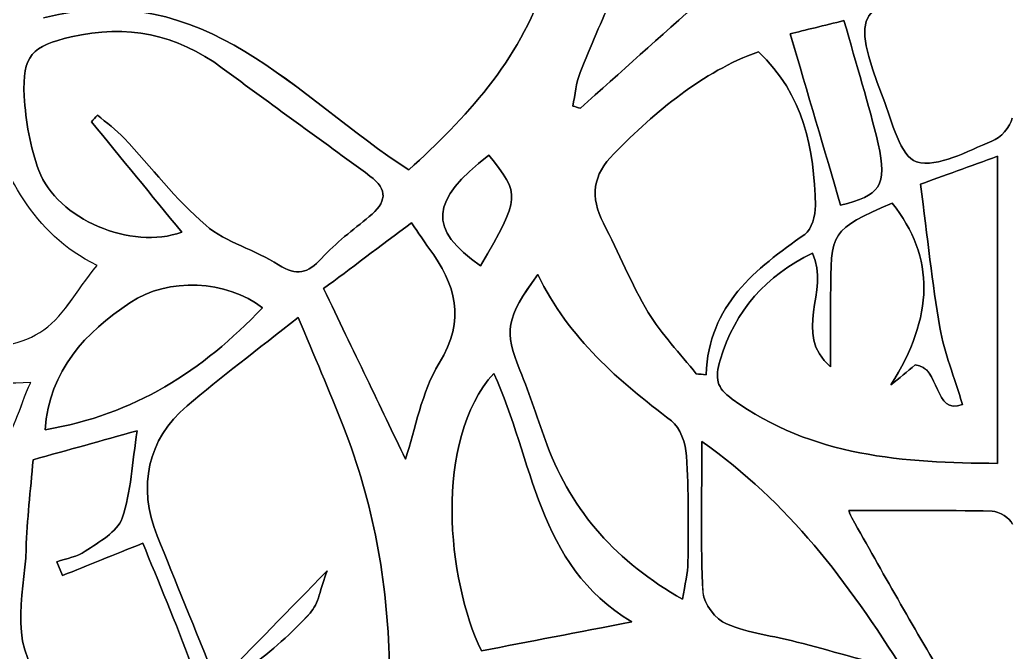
# Model space of a CAD drawing. Extents: x 105 to 524, y 66 to 486.
# Drawn here: x 181 to 239, y 298.9 to 336 of the extents above; entities that cross this region are included whole.
import ezdxf

# ---------------------------------------------------------------- set-up
doc = ezdxf.new("R2010")
doc.units = 0
doc.layers.add('tree', color=7, linetype='CONTINUOUS')

msp = doc.modelspace()

# ---------------------------------------------------------------- linework, layer by layer
at = {"layer": 'tree', "color": 7}
for p, q in [((226.297702, 335.210355), (226.297702, 335.210355)), ((226.297836, 335.210408), (226.297836, 335.210408)), ((224.427267, 334.154607), (224.427267, 334.154607)), ((224.427267, 334.154498), (224.427267, 334.154498)), ((213.52456, 330.960635), (213.52456, 330.960635)), ((213.52456, 330.960607), (213.52456, 330.960607)), ((185.24546, 330.027777), (185.24546, 330.027777)), ((185.245537, 330.027883), (185.245537, 330.027883)), ((208.585643, 328.078363), (208.585643, 328.078363)), ((208.585777, 328.078282), (208.585777, 328.078282)), ((238.479845, 328.008361), (238.479845, 309.963125)), ((238.479845, 328.008361), (238.479845, 309.963125)), ((238.479898, 309.963097), (238.479898, 328.008333)), ((238.479898, 309.963097), (238.479898, 328.008333)), ((211.468645, 321.057834), (211.468645, 321.057834)), ((211.46867, 321.057753), (211.46867, 321.057753)), ((195.288182, 319.10631), (195.288182, 319.10631)), ((195.288316, 319.106391), (195.288316, 319.106391)), ((228.672242, 315.636201), (228.672242, 315.636201)), ((228.672298, 315.636173), (228.672298, 315.636173)), ((208.879514, 315.253056), (208.879514, 315.253056)), ((208.879542, 315.253056), (208.879542, 315.253056)), ((221.106707, 311.246474), (221.106707, 311.246474)), ((221.106841, 311.24634), (221.106841, 311.24634)), ((181.808339, 310.175402), (181.808339, 310.175402)), ((181.808473, 310.175349), (181.808473, 310.175349)), ((203.688386, 310.211925), (203.688386, 310.211925)), ((203.688386, 310.211925), (203.688386, 310.211925)), ((229.739575, 307.189449), (229.739575, 307.189434)), ((229.739627, 307.18942), (229.739627, 307.189434)), ((183.540717, 303.369472), (183.215471, 304.186167)), ((183.540717, 303.369472), (183.215471, 304.186167)), ((183.215605, 304.18622), (183.540583, 303.369525)), ((183.215605, 304.18622), (183.540583, 303.369525))]:
    msp.add_line(p, q, dxfattribs=at)
for points in [[(104.943981, 275.896663), (104.943988, 391.738389), (198.852265, 485.646659), (314.693991, 485.646659)], [(182.41971, 336.146175), (191.997397, 338.573032), (197.248074, 331.424887), (203.889462, 327.220206)], [(182.41971, 336.146175), (191.997397, 338.573032), (197.248074, 331.424887), (203.889462, 327.220206)], [(203.889515, 327.220322), (197.247863, 331.425003), (191.997185, 338.573149), (182.419766, 336.146027)], [(203.889515, 327.220322), (197.247863, 331.425003), (191.997185, 338.573149), (182.419766, 336.146027)], [(203.889462, 327.220206), (207.220704, 330.229348), (210.328171, 333.546316), (211.925563, 338.242511)], [(203.889462, 327.220206), (207.220704, 330.229348), (210.328171, 333.546316), (211.925563, 338.242511)], [(211.92562, 338.24236), (210.328224, 333.546432), (207.220756, 330.229464), (203.889515, 327.220322)], [(211.92562, 338.24236), (210.328224, 333.546432), (207.220756, 330.229464), (203.889515, 327.220322)], [(215.899555, 337.453316), (215.219957, 335.964096), (214.554241, 334.466332), (213.95582, 332.943207)], [(215.899555, 337.453316), (215.219957, 335.964096), (214.554241, 334.466332), (213.95582, 332.943207)], [(213.955821, 332.943235), (214.554241, 334.466092), (215.219957, 335.964121), (215.899556, 337.45334)], [(213.955821, 332.943235), (214.554241, 334.466092), (215.219957, 335.964121), (215.899556, 337.45334)], [(221.131539, 337.253104), (218.635848, 335.016874), (216.300375, 332.924277), (213.964897, 330.831684)], [(221.131539, 337.253104), (218.635848, 335.016874), (216.300375, 332.924277), (213.964897, 330.831684)], [(213.964897, 330.831656), (216.300375, 332.924252), (218.635848, 335.016845), (221.131539, 337.253079)], [(213.964897, 330.831656), (216.300375, 332.924252), (218.635848, 335.016845), (221.131539, 337.253079)], [(231.754451, 331.423966), (229.790953, 336.575097), (230.182956, 337.173665), (235.581839, 337.425161)], [(231.754451, 331.423966), (229.790953, 336.575097), (230.182956, 337.173665), (235.581839, 337.425161)], [(235.581786, 337.425023), (230.182903, 337.173792), (229.791168, 336.574955), (231.754398, 331.424093)], [(235.581786, 337.425009), (230.182903, 337.173778), (229.791168, 336.574941), (231.754398, 331.424079)], [(226.297702, 335.210355), (227.128176, 335.412994), (228.329561, 335.70587), (229.455906, 335.980595)], [(226.297702, 335.210355), (227.128176, 335.412994), (228.329561, 335.70587), (229.455906, 335.980595)], [(229.45604, 335.980648), (228.329695, 335.705926), (227.128042, 335.413047), (226.297836, 335.210408)], [(229.45604, 335.980648), (228.329695, 335.705926), (227.128042, 335.413047), (226.297836, 335.210408)], [(229.455906, 335.980595), (230.19185, 333.359375), (230.921652, 331.076423), (231.46186, 328.74942)], [(229.455906, 335.980595), (230.19185, 333.359375), (230.921652, 331.076423), (231.46186, 328.74942)], [(231.461726, 328.749205), (230.921786, 331.076476), (230.191984, 333.359428), (229.45604, 335.980648)], [(231.461726, 328.749205), (230.921786, 331.076476), (230.191984, 333.359428), (229.45604, 335.980648)], [(184.056172, 335.024963), (187.313447, 335.778916), (190.245739, 335.186754), (192.929425, 333.195877)], [(184.056172, 335.024963), (187.313447, 335.778916), (190.245739, 335.186754), (192.929425, 333.195877)], [(192.929344, 333.196039), (190.245658, 335.186648), (187.313365, 335.779078), (184.056359, 335.025125)], [(192.929344, 333.196039), (190.245658, 335.186648), (187.313365, 335.779078), (184.056359, 335.025125)], [(184.056359, 335.025125), (181.753729, 334.491961), (181.155576, 333.936643), (181.294433, 331.54583)], [(184.056359, 335.025125), (181.753729, 334.491961), (181.155576, 333.936643), (181.294433, 331.54583)], [(181.294511, 331.545935), (181.155654, 333.936749), (181.75381, 334.492071), (184.056172, 335.024963)], [(181.294511, 331.545935), (181.155654, 333.936749), (181.75381, 334.492071), (184.056172, 335.024963)], [(229.260171, 325.132361), (228.296181, 328.41142), (227.338333, 331.670455), (226.297702, 335.210355)], [(229.260171, 325.132361), (228.296181, 328.41142), (227.338333, 331.670455), (226.297702, 335.210355)], [(226.297836, 335.210408), (227.338199, 331.670508), (228.296315, 328.411473), (229.260037, 325.132414)], [(226.297836, 335.210408), (227.338199, 331.670508), (228.296315, 328.411473), (229.260037, 325.132414)], [(215.926793, 328.160352), (218.433435, 330.672377), (221.093623, 332.947317), (224.427267, 334.154607)], [(215.926793, 328.160352), (218.433435, 330.672377), (221.093623, 332.947317), (224.427267, 334.154607)], [(224.427267, 334.154498), (221.093623, 332.947211), (218.433435, 330.672267), (215.926793, 328.160246)], [(224.427267, 334.154498), (221.093623, 332.947211), (218.433435, 330.672267), (215.926793, 328.160246)], [(224.427267, 334.154607), (227.109616, 331.628969), (227.696021, 328.444151), (227.775333, 325.10796)], [(224.427267, 334.154607), (227.109616, 331.628969), (227.696021, 328.444151), (227.775333, 325.10796)], [(227.775333, 325.107854), (227.696021, 328.444045), (227.109616, 331.628859), (224.427267, 334.154498)], [(227.775333, 325.107854), (227.696021, 328.444045), (227.109616, 331.628859), (224.427267, 334.154498)], [(201.605526, 326.850438), (198.717292, 328.970799), (195.806896, 331.061258), (192.929344, 333.196039)], [(201.605526, 326.850438), (198.717292, 328.970799), (195.806896, 331.061258), (192.929344, 333.196039)], [(192.929425, 333.195877), (195.806977, 331.061099), (198.717105, 328.97064), (201.605607, 326.850276)], [(192.929425, 333.195877), (195.806977, 331.061099), (198.717105, 328.97064), (201.605607, 326.850276)], [(213.52456, 330.960635), (213.662616, 331.623815), (213.711751, 332.321701), (213.955821, 332.943235)], [(213.52456, 330.960635), (213.662616, 331.623815), (213.711751, 332.321701), (213.955821, 332.943235)], [(213.95582, 332.943207), (213.711751, 332.321676), (213.662616, 331.623786), (213.52456, 330.960607)], [(213.95582, 332.943207), (213.711751, 332.321676), (213.662616, 331.623786), (213.52456, 330.960607)], [(181.294433, 331.54583), (181.379883, 330.072898), (181.634634, 328.549236), (182.148939, 327.173752)], [(181.294433, 331.54583), (181.379883, 330.072898), (181.634634, 328.549236), (182.148939, 327.173752)], [(182.148752, 327.173858), (181.634712, 328.549342), (181.379964, 330.072735), (181.294511, 331.545935)], [(182.148752, 327.173858), (181.634712, 328.549342), (181.379964, 330.072735), (181.294511, 331.545935)], [(231.754398, 331.424093), (232.272441, 330.065161), (232.774197, 327.964288), (233.72003, 327.685827)], [(231.754398, 331.424079), (232.272441, 330.065147), (232.774197, 327.964274), (233.72003, 327.685813)], [(233.719814, 327.685968), (232.77425, 327.964161), (232.272226, 330.065302), (231.754451, 331.423966)], [(233.719814, 327.685968), (232.77425, 327.964161), (232.272226, 330.065302), (231.754451, 331.423966)], [(213.964897, 330.831684), (213.818297, 330.874666), (213.671429, 330.917649), (213.52456, 330.960635)], [(213.964897, 330.831684), (213.818297, 330.874666), (213.671429, 330.917649), (213.52456, 330.960635)], [(213.52456, 330.960607), (213.671429, 330.917624), (213.818297, 330.874638), (213.964897, 330.831656)], [(213.52456, 330.960607), (213.671429, 330.917624), (213.818297, 330.874638), (213.964897, 330.831656)], [(185.56694, 321.598283), (181.686144, 323.488241), (180.247101, 327.018528), (178.73409, 330.511973)], [(185.566943, 321.597845), (181.686147, 323.487803), (180.247103, 327.018089), (178.734092, 330.511535)], [(185.566967, 321.596788), (181.68617, 323.486746), (180.247127, 327.017033), (178.734116, 330.510478)], [(185.24546, 330.027777), (185.359213, 330.162069), (185.472705, 330.296358), (185.586194, 330.43065)], [(185.24546, 330.027777), (185.359213, 330.162069), (185.472705, 330.296358), (185.586194, 330.43065)], [(185.586275, 330.430755), (185.472783, 330.296467), (185.359026, 330.162175), (185.245537, 330.027883)], [(185.586275, 330.430755), (185.472783, 330.296467), (185.359026, 330.162175), (185.245537, 330.027883)], [(185.586194, 330.43065), (186.115452, 329.981588), (186.69278, 329.577379), (187.164895, 329.074653)], [(185.586194, 330.43065), (186.115452, 329.981588), (186.69278, 329.577379), (187.164895, 329.074653)], [(187.164973, 329.074494), (186.692861, 329.577485), (186.115533, 329.981429), (185.586275, 330.430755)], [(187.164973, 329.074494), (186.692861, 329.577485), (186.115533, 329.981429), (185.586275, 330.430755)], [(238.146907, 328.896317), (238.657208, 329.098691), (239.233467, 329.729567), (239.33948, 330.253915)], [(238.146908, 328.896303), (238.657208, 329.098677), (239.233467, 329.729553), (239.33948, 330.253901)], [(239.339533, 330.253788), (239.233519, 329.729705), (238.657264, 329.098564), (238.14696, 328.896458)], [(239.339533, 330.253788), (239.233519, 329.729705), (238.657264, 329.098564), (238.14696, 328.896458)], [(190.543935, 323.555893), (188.754544, 325.741933), (187.000134, 327.884988), (185.24546, 330.027777)], [(190.543935, 323.555893), (188.754544, 325.741933), (187.000134, 327.884988), (185.24546, 330.027777)], [(185.245537, 330.027883), (186.999947, 327.884829), (188.754625, 325.741774), (190.544016, 323.556002)], [(185.245537, 330.027883), (186.999947, 327.884829), (188.754625, 325.741774), (190.544016, 323.556002)], [(187.164895, 329.074653), (188.764958, 327.369713), (190.190917, 325.470679), (191.952002, 323.958768)], [(187.164895, 329.074653), (188.764958, 327.369713), (190.190917, 325.470679), (191.952002, 323.958768)], [(191.952083, 323.958606), (190.190998, 325.470788), (188.765039, 327.369823), (187.164973, 329.074494)], [(191.952083, 323.958606), (190.190998, 325.470788), (188.765039, 327.369823), (187.164973, 329.074494)], [(229.260037, 325.132414), (231.551184, 325.691472), (232.035047, 326.278833), (231.461726, 328.749205)], [(229.260037, 325.132414), (231.551184, 325.691472), (232.035047, 326.278833), (231.461726, 328.749205)], [(231.46186, 328.74942), (232.035181, 326.278776), (231.551318, 325.691419), (229.260171, 325.132361)], [(231.46186, 328.74942), (232.035181, 326.278776), (231.551318, 325.691419), (229.260171, 325.132361)], [(238.14696, 328.896458), (236.692698, 328.320047), (234.977541, 327.315664), (233.719814, 327.685968)], [(238.14696, 328.896458), (236.692698, 328.320047), (234.977541, 327.315664), (233.719814, 327.685968)], [(233.72003, 327.685827), (234.977488, 327.315791), (236.692913, 328.319906), (238.146907, 328.896317)], [(233.72003, 327.685813), (234.977488, 327.315777), (236.692913, 328.319892), (238.146908, 328.896303)], [(208.585777, 328.078282), (205.123157, 325.38845), (205.001922, 323.740911), (208.106186, 321.564483)], [(208.585777, 328.078282), (205.123157, 325.38845), (205.001922, 323.740911), (208.106186, 321.564483)], [(208.10632, 321.564296), (205.002056, 323.740992), (205.123292, 325.388531), (208.585643, 328.078363)], [(208.10632, 321.564296), (205.002056, 323.740992), (205.123292, 325.388531), (208.585643, 328.078363)], [(208.106186, 321.564483), (210.451005, 325.625531), (210.460086, 325.747274), (208.585777, 328.078282)], [(208.106186, 321.564483), (210.451005, 325.625531), (210.460086, 325.747274), (208.585777, 328.078282)], [(208.585643, 328.078363), (210.459951, 325.747087), (210.451139, 325.625344), (208.10632, 321.564296)], [(208.585643, 328.078363), (210.459951, 325.747087), (210.451139, 325.625344), (208.10632, 321.564296)], [(215.323032, 324.075813), (214.525401, 325.609349), (214.696305, 326.927168), (215.926793, 328.160352)], [(215.323032, 324.075813), (214.525401, 325.609349), (214.696305, 326.927168), (215.926793, 328.160352)], [(215.926793, 328.160246), (214.696305, 326.927326), (214.525401, 325.609243), (215.323032, 324.075704)], [(215.926793, 328.160246), (214.696305, 326.927326), (214.525401, 325.609243), (215.323032, 324.075704)], [(233.950958, 326.369366), (235.190263, 326.817891), (236.937726, 327.450369), (238.479845, 328.008361)], [(233.950958, 326.369366), (235.190263, 326.817891), (236.937726, 327.450369), (238.479845, 328.008361)], [(238.479898, 328.008333), (236.937783, 327.450344), (235.190316, 326.817867), (233.951011, 326.369338)], [(238.479898, 328.008333), (236.937783, 327.450344), (235.190316, 326.817867), (233.951011, 326.369338)], [(190.544016, 323.556002), (187.592762, 322.458976), (183.214483, 324.323569), (182.148752, 327.173858)], [(190.544016, 323.556002), (187.592762, 322.458976), (183.214483, 324.323569), (182.148752, 327.173858)], [(182.148939, 327.173752), (183.214402, 324.323463), (187.592681, 322.45887), (190.543935, 323.555893)], [(182.148939, 327.173752), (183.214402, 324.323463), (187.592681, 322.45887), (190.543935, 323.555893)], [(201.565203, 324.46443), (202.569516, 325.271779), (202.695023, 326.050564), (201.605526, 326.850438)], [(201.565203, 324.46443), (202.569516, 325.271779), (202.695023, 326.050564), (201.605526, 326.850438)], [(201.605607, 326.850276), (202.695101, 326.05067), (202.569597, 325.27162), (201.565284, 324.464535)], [(201.605607, 326.850276), (202.695101, 326.05067), (202.569597, 325.27162), (201.565284, 324.464535)], [(235.094664, 317.938111), (234.634299, 320.551852), (234.368601, 323.199767), (233.950958, 326.369366)], [(235.094664, 317.938111), (234.634299, 320.551852), (234.368601, 323.199767), (233.950958, 326.369366)], [(233.951011, 326.369338), (234.368654, 323.200007), (234.634352, 320.551824), (235.094716, 317.938083)], [(233.951011, 326.369338), (234.368654, 323.200007), (234.634352, 320.551824), (235.094716, 317.938083)], [(227.775333, 325.10796), (227.78895, 324.538224), (227.558766, 323.715387), (227.147004, 323.422511)], [(227.775333, 325.10796), (227.78895, 324.538224), (227.558766, 323.715387), (227.147004, 323.422511)], [(227.147004, 323.422402), (227.558766, 323.715549), (227.78895, 324.538118), (227.775333, 325.107854)], [(227.147004, 323.422402), (227.558766, 323.715549), (227.78895, 324.538118), (227.775333, 325.107854)], [(228.67251, 319.714065), (228.677061, 323.659242), (228.677308, 323.659242), (232.283335, 325.258991)], [(228.67251, 319.714065), (228.677061, 323.659242), (228.677308, 323.659242), (232.283335, 325.258991)], [(232.283388, 325.258966), (228.677371, 323.659214), (228.677103, 323.659214), (228.672563, 319.714305)], [(232.283388, 325.258966), (228.677371, 323.659214), (228.677103, 323.659214), (228.672563, 319.714305)], [(232.283335, 325.258991), (234.830299, 322.057624), (234.735236, 318.574857), (232.214441, 314.570681)], [(232.283335, 325.258991), (234.830299, 322.057624), (234.735236, 318.574857), (232.214441, 314.570681)], [(232.214494, 314.570653), (234.735024, 318.574833), (234.830352, 322.057596), (232.283388, 325.258966)], [(232.214494, 314.570653), (234.735024, 318.574833), (234.830352, 322.057596), (232.283388, 325.258966)], [(198.762687, 322.012476), (199.602242, 322.918342), (200.597474, 323.686713), (201.565203, 324.46443)], [(198.762687, 322.012476), (199.602242, 322.918342), (200.597474, 323.686713), (201.565203, 324.46443)], [(201.565284, 324.464535), (200.597555, 323.686555), (199.602055, 322.918183), (198.762768, 322.012585)], [(201.565284, 324.464535), (200.597555, 323.686555), (199.602055, 322.918183), (198.762768, 322.012585)], [(191.952002, 323.958768), (193.155789, 322.925017), (194.874416, 322.516003), (196.237087, 321.633631)], [(191.952002, 323.958768), (193.155789, 322.925017), (194.874416, 322.516003), (196.237087, 321.633631)], [(196.237165, 321.633737), (194.874229, 322.515844), (193.15587, 322.925126), (191.952083, 323.958606)], [(196.237165, 321.633737), (194.874229, 322.515844), (193.15587, 322.925126), (191.952083, 323.958606)], [(198.884187, 320.234119), (200.424172, 321.388278), (202.199141, 322.718374), (204.051553, 324.106674)], [(198.884187, 320.234119), (200.424172, 321.388278), (202.199141, 322.718374), (204.051553, 324.106674)], [(204.051553, 324.106674), (202.199141, 322.718374), (200.424172, 321.388278), (198.884187, 320.234119)], [(204.051553, 324.106674), (202.199141, 322.718374), (200.424172, 321.388278), (198.884187, 320.234119)], [(204.051553, 324.106674), (204.48815, 323.459782), (204.760258, 323.020863), (205.067348, 322.607845)], [(204.051553, 324.106674), (204.48815, 323.459782), (204.760258, 323.020863), (205.067348, 322.607845)], [(205.067348, 322.607845), (204.760258, 323.020863), (204.48815, 323.459782), (204.051553, 324.106674)], [(205.067348, 322.607845), (204.760258, 323.020863), (204.48815, 323.459782), (204.051553, 324.106674)], [(217.95945, 318.830173), (216.955137, 320.503342), (216.226136, 322.339102), (215.323032, 324.075813)], [(217.95945, 318.830173), (216.955137, 320.503342), (216.226136, 322.339102), (215.323032, 324.075813)], [(215.323032, 324.075704), (216.226136, 322.338996), (216.955137, 320.503236), (217.95945, 318.830067)], [(215.323032, 324.075704), (216.226136, 322.338996), (216.955137, 320.503236), (217.95945, 318.830067)], [(227.147004, 323.422511), (224.273456, 321.376103), (221.497645, 319.302462), (221.357984, 315.169599)], [(227.147004, 323.422511), (224.273456, 321.376103), (221.497645, 319.302462), (221.357984, 315.169599)], [(221.357984, 315.16949), (221.497645, 319.30262), (224.273456, 321.375994), (227.147004, 323.422402)], [(221.357984, 315.16949), (221.497645, 319.30262), (224.273456, 321.375994), (227.147004, 323.422402)], [(205.067348, 322.607845), (206.650054, 320.479473), (207.24634, 318.425057), (205.672178, 315.851896)], [(205.067348, 322.607845), (206.650054, 320.479473), (207.24634, 318.425057), (205.672178, 315.851896)], [(205.672178, 315.851896), (207.24634, 318.425322), (206.650054, 320.479473), (205.067348, 322.607845)], [(205.672178, 315.851896), (207.24634, 318.425322), (206.650054, 320.479473), (205.067348, 322.607845)], [(196.237087, 321.633631), (197.315903, 320.935209), (197.95678, 321.142388), (198.762687, 322.012476)], [(196.237087, 321.633631), (197.315903, 320.935209), (197.95678, 321.142388), (198.762687, 322.012476)], [(198.762768, 322.012585), (197.956593, 321.142494), (197.315981, 320.93505), (196.237165, 321.633737)], [(198.762768, 322.012585), (197.956593, 321.142494), (197.315981, 320.93505), (196.237165, 321.633737)], [(222.185202, 316.036138), (223.067213, 318.979868), (224.860877, 320.98543), (227.601173, 322.321668)], [(222.185202, 316.036138), (223.067213, 318.979868), (224.860877, 320.98543), (227.601173, 322.321668)], [(227.601226, 322.32164), (224.860929, 320.985402), (223.067266, 318.979843), (222.185255, 316.03611)], [(227.601226, 322.32164), (224.860929, 320.985402), (223.067266, 318.979843), (222.185255, 316.03611)], [(228.672298, 315.636173), (226.365396, 317.63426), (228.66295, 320.029611), (227.601226, 322.32164)], [(228.672298, 315.636173), (226.365396, 317.63426), (228.66295, 320.029611), (227.601226, 322.32164)], [(227.601173, 322.321668), (228.663165, 320.029639), (226.365608, 317.634285), (228.672242, 315.636201)], [(227.601173, 322.321668), (228.663165, 320.029639), (226.365608, 317.634285), (228.672242, 315.636201)], [(182.198581, 317.645899), (183.517192, 318.440434), (184.328706, 320.076226), (185.56694, 321.598283)], [(182.198581, 317.645461), (183.516926, 318.439998), (184.328442, 320.075789), (185.566943, 321.597845)], [(182.198607, 317.644404), (183.516951, 318.438939), (184.328466, 320.074731), (185.566967, 321.596788)], [(187.504162, 319.406665), (189.737361, 320.907364), (193.190103, 320.738631), (195.288182, 319.10631)], [(187.504162, 319.406665), (189.737361, 320.907364), (193.190103, 320.738631), (195.288182, 319.10631)], [(195.288299, 319.106391), (193.189952, 320.738712), (189.73721, 320.907445), (187.504275, 319.406478)], [(195.288316, 319.106391), (193.189969, 320.738712), (189.737227, 320.907445), (187.504292, 319.406478)], [(211.46867, 321.057753), (209.571664, 318.484059), (209.48675, 317.7269), (210.415491, 315.443679)], [(211.46867, 321.057753), (209.571664, 318.484059), (209.48675, 317.7269), (210.415491, 315.443679)], [(210.415466, 315.443493), (209.48699, 317.726981), (209.571639, 318.484137), (211.468645, 321.057834)], [(210.415466, 315.443493), (209.48699, 317.726981), (209.571639, 318.484137), (211.468645, 321.057834)], [(211.468645, 321.057834), (213.305298, 317.267241), (216.231184, 314.808881), (219.314353, 312.467727)], [(211.468645, 321.057834), (213.305298, 317.267241), (216.231184, 314.808881), (219.314353, 312.467727)], [(219.314377, 312.467646), (216.231212, 314.809068), (213.305326, 317.26716), (211.46867, 321.057753)], [(219.314377, 312.467646), (216.231212, 314.809068), (213.305326, 317.26716), (211.46867, 321.057753)], [(203.688386, 310.211925), (202.226912, 313.260846), (200.646076, 316.558327), (198.884187, 320.234119)], [(203.688386, 310.211925), (202.226912, 313.260846), (200.646076, 316.558327), (198.884187, 320.234119)], [(198.884187, 320.234119), (200.646076, 316.558327), (202.226912, 313.260846), (203.688386, 310.211925)], [(198.884187, 320.234119), (200.646076, 316.558327), (202.226912, 313.260846), (203.688386, 310.211925)], [(228.672563, 319.714305), (228.670799, 318.354841), (228.672298, 316.995641), (228.672298, 315.636173)], [(228.672563, 319.714305), (228.670799, 318.354841), (228.672298, 316.995641), (228.672298, 315.636173)], [(228.672242, 315.636201), (228.672242, 316.995401), (228.670831, 318.354865), (228.67251, 319.714065)], [(228.672242, 315.636201), (228.672242, 316.995401), (228.670831, 318.354865), (228.67251, 319.714065)], [(182.520248, 311.942413), (182.7758, 315.457752), (184.875752, 317.640053), (187.504162, 319.406665)], [(182.520248, 311.942413), (182.7758, 315.457752), (184.875752, 317.640053), (187.504162, 319.406665)], [(187.504275, 319.406478), (184.875865, 317.640134), (182.775916, 315.457829), (182.520364, 311.942494)], [(187.504292, 319.406478), (184.875883, 317.640134), (182.775934, 315.457829), (182.520382, 311.942494)], [(181.674661, 314.725129), (176.92841, 314.261116), (173.899183, 317.027838), (170.49878, 318.908985)], [(181.674664, 314.72469), (176.928145, 314.26041), (173.899184, 317.027133), (170.498781, 318.908546)], [(181.674688, 314.723634), (176.928169, 314.259354), (173.89921, 317.026076), (170.498807, 318.90749)], [(195.288182, 319.10631), (191.754531, 315.399014), (187.761312, 312.810102), (182.520248, 311.942413)], [(195.288182, 319.10631), (191.754531, 315.399014), (187.761312, 312.810102), (182.520248, 311.942413)], [(182.520364, 311.942494), (187.761164, 312.810183), (191.754647, 315.398827), (195.288299, 319.106391)], [(182.520382, 311.942494), (187.761181, 312.810183), (191.754665, 315.398827), (195.288316, 319.106391)], [(190.856203, 313.340993), (192.853613, 315.036055), (194.952228, 316.611508), (197.386773, 318.541513)], [(190.856203, 313.340993), (192.853613, 315.036055), (194.952228, 316.611508), (197.386773, 318.541513)], [(197.386667, 318.54146), (194.952123, 316.611455), (192.853508, 315.036002), (190.856366, 313.341205)], [(197.386667, 318.54146), (194.952123, 316.611455), (192.853508, 315.036002), (190.856366, 313.341205)], [(200.048453, 312.113895), (199.222787, 314.213434), (198.32422, 316.284402), (197.386667, 318.54146)], [(200.048453, 312.113895), (199.222787, 314.213434), (198.32422, 316.284402), (197.386667, 318.54146)], [(197.386773, 318.541513), (198.324061, 316.28419), (199.222893, 314.213487), (200.048294, 312.113683)], [(197.386773, 318.541513), (198.324061, 316.28419), (199.222893, 314.213487), (200.048294, 312.113683)], [(220.769176, 315.229935), (219.82121, 316.42334), (218.736785, 317.53478), (217.95945, 318.830173)], [(220.769176, 315.229935), (219.82121, 316.42334), (218.736785, 317.53478), (217.95945, 318.830173)], [(217.95945, 318.830067), (218.736785, 317.534675), (219.82121, 316.423234), (220.769176, 315.230097)], [(217.95945, 318.830067), (218.736785, 317.534675), (219.82121, 316.423234), (220.769176, 315.230097)], [(177.759952, 316.984321), (178.977891, 316.48213), (180.98705, 316.915973), (182.198581, 317.645899)], [(177.759953, 316.983883), (178.977893, 316.481693), (180.986786, 316.915267), (182.198581, 317.645461)], [(177.759978, 316.982825), (178.977918, 316.480634), (180.98681, 316.914211), (182.198607, 317.644404)], [(236.417813, 313.425332), (235.936084, 315.028552), (235.355821, 316.45503), (235.094664, 317.938111)], [(236.417813, 313.425332), (235.936084, 315.028552), (235.355821, 316.45503), (235.094664, 317.938111)], [(235.094716, 317.938083), (235.355874, 316.455005), (235.935873, 315.028527), (236.417866, 313.425572)], [(235.094716, 317.938083), (235.355874, 316.455005), (235.935873, 315.028527), (236.417866, 313.425572)], [(205.672178, 315.851896), (204.622735, 314.13601), (204.284139, 311.985745), (203.688386, 310.211925)], [(205.672178, 315.851896), (204.622735, 314.13601), (204.284139, 311.985745), (203.688386, 310.211925)], [(203.688386, 310.211925), (204.284139, 311.985745), (204.622735, 314.13601), (205.672178, 315.851896)], [(203.688386, 310.211925), (204.284139, 311.985745), (204.622735, 314.13601), (205.672178, 315.851896)], [(222.889904, 313.739036), (221.959558, 314.412895), (221.860223, 314.952461), (222.185202, 316.036138)], [(222.889904, 313.739036), (221.959558, 314.412895), (221.860223, 314.952461), (222.185202, 316.036138)], [(222.185255, 316.03611), (221.860276, 314.952436), (221.959611, 314.413134), (222.889957, 313.739008)], [(222.185255, 316.03611), (221.860276, 314.952436), (221.959611, 314.413134), (222.889957, 313.739008)], [(232.214441, 314.570681), (232.692162, 314.96581), (233.170155, 315.360943), (233.640665, 315.750201)], [(232.214441, 314.570681), (232.692162, 314.96581), (233.170155, 315.360943), (233.640665, 315.750201)], [(233.640718, 315.750176), (233.16994, 315.360918), (232.692219, 314.965786), (232.214494, 314.570653)], [(233.640718, 315.750176), (233.16994, 315.360918), (232.692219, 314.965786), (232.214494, 314.570653)], [(233.640665, 315.750201), (235.104009, 315.67785), (234.737906, 312.741596), (236.417813, 313.425332)], [(233.640665, 315.750201), (235.104009, 315.67785), (234.737906, 312.741596), (236.417813, 313.425332)], [(236.417866, 313.425572), (234.737959, 312.741568), (235.104062, 315.677822), (233.640718, 315.750176)], [(236.417866, 313.425572), (234.737959, 312.741568), (235.104062, 315.677822), (233.640718, 315.750176)], [(208.879514, 315.253056), (205.314621, 311.252884), (206.145627, 303.141472), (208.148643, 298.944531)], [(208.879514, 315.253056), (205.314621, 311.252884), (206.145627, 303.141472), (208.148643, 298.944531)], [(208.148403, 298.944531), (206.145656, 303.141472), (205.314645, 311.252884), (208.879542, 315.253056)], [(208.148403, 298.944531), (206.145656, 303.141472), (205.314645, 311.252884), (208.879542, 315.253056)], [(216.984513, 300.647336), (211.347706, 304.029717), (211.224869, 310.195637), (208.879514, 315.253056)], [(216.984513, 300.647336), (211.347706, 304.029717), (211.224869, 310.195637), (208.879514, 315.253056)], [(208.879542, 315.253056), (211.224897, 310.195637), (211.347731, 304.029717), (216.984538, 300.647336)], [(208.879542, 315.253056), (211.224897, 310.195637), (211.347731, 304.029717), (216.984538, 300.647336)], [(212.018467, 311.024429), (211.468377, 312.491755), (211.005607, 313.993255), (210.415466, 315.443493)], [(212.018467, 311.024429), (211.468377, 312.491755), (211.005607, 313.993255), (210.415466, 315.443493)], [(210.415491, 315.443679), (211.005635, 313.993174), (211.468406, 312.491674), (212.018492, 311.024348)], [(210.415491, 315.443679), (211.005635, 313.993174), (211.468406, 312.491674), (212.018492, 311.024348)], [(220.769176, 315.230097), (220.965448, 315.209813), (221.161716, 315.189782), (221.357984, 315.16949)], [(220.769176, 315.230097), (220.965448, 315.209813), (221.161716, 315.189782), (221.357984, 315.16949)], [(221.357984, 315.169599), (221.161716, 315.189637), (220.965448, 315.209911), (220.769176, 315.229935)], [(221.357984, 315.169599), (221.161716, 315.189637), (220.965448, 315.209911), (220.769176, 315.229935)], [(179.837204, 311.159333), (180.686638, 311.510679), (180.961148, 313.252462), (181.674661, 314.725129)], [(179.837207, 311.158894), (180.686639, 311.510243), (180.96115, 313.252023), (181.674664, 314.72469)], [(179.837231, 311.157837), (180.686664, 311.509184), (180.961175, 313.250967), (181.674688, 314.723634)], [(189.102062, 305.714153), (187.945007, 308.59621), (188.533282, 311.36934), (190.856203, 313.340993)], [(189.102062, 305.714153), (187.945007, 308.59621), (188.533282, 311.36934), (190.856203, 313.340993)], [(190.856366, 313.341205), (188.533172, 311.369555), (187.945166, 308.596157), (189.10222, 305.714097)], [(190.856366, 313.341205), (188.533172, 311.369555), (187.945166, 308.596157), (189.10222, 305.714097)], [(238.479845, 309.963125), (232.974152, 309.997838), (227.593162, 310.330758), (222.889904, 313.739036)], [(238.479845, 309.963125), (232.974152, 309.997838), (227.593162, 310.330758), (222.889904, 313.739036)], [(222.889957, 313.739008), (227.593215, 310.33073), (232.973936, 309.998071), (238.479898, 309.963097)], [(222.889957, 313.739008), (227.593215, 310.33073), (232.973936, 309.998071), (238.479898, 309.963097)], [(219.314353, 312.467727), (219.839607, 312.068587), (220.154973, 311.127482), (220.200904, 310.41304)], [(219.314353, 312.467727), (219.839607, 312.068587), (220.154973, 311.127482), (220.200904, 310.41304)], [(220.200929, 310.412963), (220.155001, 311.127401), (219.839632, 312.068774), (219.314377, 312.467646)], [(220.200929, 310.412963), (220.155001, 311.127401), (219.839632, 312.068774), (219.314377, 312.467646)], [(181.808339, 310.175402), (183.857819, 310.745671), (185.842677, 311.297789), (187.923936, 311.87687)], [(181.808339, 310.175402), (183.857819, 310.745671), (185.842677, 311.297789), (187.923936, 311.87687)], [(187.923801, 311.877086), (185.842547, 311.298001), (183.857685, 310.745618), (181.808473, 310.175349)], [(187.923801, 311.877086), (185.842547, 311.298001), (183.857685, 310.745618), (181.808473, 310.175349)], [(187.039656, 306.733698), (187.575592, 308.286457), (187.633271, 310.004481), (187.923801, 311.877086)], [(187.039656, 306.733698), (187.575592, 308.286457), (187.633271, 310.004481), (187.923801, 311.877086)], [(187.923936, 311.87687), (187.633137, 310.004266), (187.575458, 308.286513), (187.03979, 306.733751)], [(187.923936, 311.87687), (187.633137, 310.004266), (187.575458, 308.286513), (187.03979, 306.733751)], [(200.048294, 312.113683), (201.79496, 307.671653), (202.646262, 303.036601), (202.734651, 298.280603)], [(200.048294, 312.113683), (201.79496, 307.671653), (202.646262, 303.036601), (202.734651, 298.280603)], [(202.734541, 298.28055), (202.646421, 303.036549), (201.794851, 307.671601), (200.048453, 312.113895)], [(202.734541, 298.28055), (202.646421, 303.036549), (201.794851, 307.671601), (200.048453, 312.113895)], [(219.971521, 301.979383), (216.116895, 304.164086), (213.495428, 307.086194), (212.018467, 311.024429)], [(219.971521, 301.979383), (216.116895, 304.164086), (213.495428, 307.086194), (212.018467, 311.024429)], [(212.018492, 311.024348), (213.495453, 307.086113), (216.11692, 304.164009), (219.971549, 301.979302)], [(212.018492, 311.024348), (213.495453, 307.086113), (216.11692, 304.164009), (219.971549, 301.979302)], [(221.106707, 311.246474), (221.106707, 307.989577), (221.018851, 305.171059), (221.171862, 302.365625)], [(221.106707, 311.246474), (221.106707, 307.989577), (221.018851, 305.171059), (221.171862, 302.365625)], [(221.171996, 302.365491), (221.018985, 305.170925), (221.106841, 307.989711), (221.106841, 311.24634)], [(221.171996, 302.365491), (221.018985, 305.170925), (221.106841, 307.989711), (221.106841, 311.24634)], [(232.994232, 297.746589), (229.611989, 303.088876), (226.2228, 307.647841), (221.106707, 311.246474)], [(232.994232, 297.746589), (229.611989, 303.088876), (226.2228, 307.647841), (221.106707, 311.246474)], [(221.106841, 311.24634), (226.222666, 307.647707), (229.612119, 303.08901), (232.994366, 297.746723)], [(221.106841, 311.24634), (226.222666, 307.647707), (229.612119, 303.08901), (232.994366, 297.746723)], [(220.200904, 310.41304), (220.334688, 308.331926), (220.306381, 306.238797), (220.289289, 304.151005)], [(220.200904, 310.41304), (220.334688, 308.331926), (220.306381, 306.238797), (220.289289, 304.151005)], [(220.289049, 304.150924), (220.306406, 306.238716), (220.334713, 308.332113), (220.200929, 310.412963)], [(220.289049, 304.150924), (220.306406, 306.238716), (220.334713, 308.332113), (220.200929, 310.412963)], [(181.403248, 304.94151), (181.452915, 306.64725), (181.66147, 308.348451), (181.808339, 310.175402)], [(181.403248, 304.94151), (181.452915, 306.64725), (181.66147, 308.348451), (181.808339, 310.175402)], [(181.808473, 310.175349), (181.661336, 308.348666), (181.453049, 306.647197), (181.403382, 304.941457)], [(181.808473, 310.175349), (181.661336, 308.348666), (181.453049, 306.647197), (181.403382, 304.941457)], [(229.739627, 307.189434), (229.737864, 307.193174), (229.801046, 306.959028), (229.916672, 306.755056)], [(229.739627, 307.189434), (229.737864, 307.193174), (229.801046, 306.959028), (229.916672, 306.755056)], [(229.916884, 306.75507), (229.800993, 306.959042), (229.737973, 307.193184), (229.739575, 307.189449)], [(229.916884, 306.75507), (229.800993, 306.959042), (229.737973, 307.193184), (229.739575, 307.189449)], [(229.739575, 307.189434), (232.532745, 307.189434), (235.346476, 307.221749), (238.157805, 307.154474)], [(229.739575, 307.189434), (232.532745, 307.189434), (235.346476, 307.221749), (238.157805, 307.154474)], [(238.157858, 307.15446), (235.346529, 307.221738), (232.532798, 307.18942), (229.739627, 307.18942)], [(238.157858, 307.15446), (235.346529, 307.221738), (232.532798, 307.18942), (229.739627, 307.18942)], [(238.157805, 307.154474), (238.575444, 307.144314), (239.222199, 306.751867), (239.353044, 306.388774)], [(238.157805, 307.154474), (238.575444, 307.144314), (239.222199, 306.751867), (239.353044, 306.388774)], [(239.353097, 306.388759), (239.222252, 306.751852), (238.575497, 307.144314), (238.157858, 307.15446)], [(239.353097, 306.388759), (239.222252, 306.751852), (238.575497, 307.144314), (238.157858, 307.15446)], [(184.878553, 304.79782), (185.680724, 305.355544), (186.762207, 305.929552), (187.039656, 306.733698)], [(184.878553, 304.79782), (185.680724, 305.355544), (186.762207, 305.929552), (187.039656, 306.733698)], [(187.03979, 306.733751), (186.762076, 305.929605), (185.68059, 305.355597), (184.878687, 304.797873)], [(187.03979, 306.733751), (186.762076, 305.929605), (185.68059, 305.355597), (184.878687, 304.797873)], [(229.916672, 306.755056), (231.715141, 303.582522), (233.482635, 300.391033), (235.372966, 297.274301)], [(229.916672, 306.755056), (231.715141, 303.582522), (233.482635, 300.391033), (235.372966, 297.274301)], [(235.372914, 297.274315), (233.482582, 300.391047), (231.715088, 303.582536), (229.916884, 306.75507)], [(235.372914, 297.274315), (233.482582, 300.391047), (231.715088, 303.582536), (229.916884, 306.75507)], [(183.540583, 303.369525), (185.043981, 303.975572), (186.547111, 304.58162), (188.257462, 305.27123)], [(183.540583, 303.369525), (185.043981, 303.975572), (186.547111, 304.58162), (188.257462, 305.27123)], [(188.257328, 305.271177), (186.54698, 304.581567), (185.043847, 303.97552), (183.540717, 303.369472)], [(188.257328, 305.271177), (186.54698, 304.581567), (185.043847, 303.97552), (183.540717, 303.369472)], [(191.108175, 298.103008), (190.211745, 300.60622), (189.159099, 303.053365), (188.257328, 305.271177)], [(191.108175, 298.103008), (190.211745, 300.60622), (189.159099, 303.053365), (188.257328, 305.271177)], [(188.257462, 305.27123), (189.158965, 303.053154), (190.211879, 300.606008), (191.108309, 298.103061)], [(188.257462, 305.27123), (189.158965, 303.053154), (190.211879, 300.606008), (191.108309, 298.103061)], [(192.617288, 297.013782), (191.253015, 300.388951), (190.172065, 303.04915), (189.102062, 305.714153)], [(192.617288, 297.013782), (191.253015, 300.388951), (190.172065, 303.04915), (189.102062, 305.714153)], [(189.10222, 305.714097), (190.171959, 303.049361), (191.253177, 300.388898), (192.617182, 297.013725)], [(189.10222, 305.714097), (190.171959, 303.049361), (191.253177, 300.388898), (192.617182, 297.013725)], [(181.403382, 304.941457), (181.319801, 302.063937), (180.146456, 298.973099), (182.915059, 296.584687)], [(181.403382, 304.941457), (181.319801, 302.063937), (180.146456, 298.973099), (182.915059, 296.584687)], [(182.915193, 296.58474), (180.14659, 298.973152), (181.319667, 302.06399), (181.403248, 304.94151)], [(182.915193, 296.58474), (180.14659, 298.973152), (181.319667, 302.06399), (181.403248, 304.94151)], [(183.215471, 304.186167), (183.775438, 304.382131), (184.409376, 304.471571), (184.878553, 304.79782)], [(183.215471, 304.186167), (183.775438, 304.382131), (184.409376, 304.471571), (184.878553, 304.79782)], [(184.878687, 304.797873), (184.40951, 304.471624), (183.775308, 304.382184), (183.215605, 304.18622)], [(184.878687, 304.797873), (184.40951, 304.471624), (183.775308, 304.382184), (183.215605, 304.18622)], [(220.289289, 304.151005), (220.283962, 303.511853), (220.108508, 302.874303), (219.971521, 301.979383)], [(220.289289, 304.151005), (220.283962, 303.511853), (220.108508, 302.874303), (219.971521, 301.979383)], [(219.971549, 301.979302), (220.108537, 302.874221), (220.283976, 303.511772), (220.289049, 304.150924)], [(219.971549, 301.979302), (220.108537, 302.874221), (220.283976, 303.511772), (220.289049, 304.150924)], [(192.617182, 297.013725), (194.822879, 299.275856), (196.799193, 301.302773), (199.08847, 303.650604)], [(192.617182, 297.013725), (194.822879, 299.275856), (196.799193, 301.302773), (199.08847, 303.650604)], [(199.088576, 303.650657), (196.799299, 301.302826), (194.822717, 299.275641), (192.617288, 297.013782)], [(199.088576, 303.650657), (196.799299, 301.302826), (194.822717, 299.275641), (192.617288, 297.013782)], [(199.08847, 303.650604), (198.688452, 302.605641), (198.583243, 301.70538), (198.086828, 301.163143)], [(199.08847, 303.650604), (198.688452, 302.605641), (198.583243, 301.70538), (198.086828, 301.163143)], [(198.086934, 301.163196), (198.583349, 301.705433), (198.688561, 302.605694), (199.088576, 303.650657)], [(198.086934, 301.163196), (198.583349, 301.705433), (198.688561, 302.605694), (199.088576, 303.650657)], [(221.171862, 302.365625), (221.207912, 301.707518), (221.930503, 300.787767), (222.561238, 300.523723)], [(221.171862, 302.365625), (221.207912, 301.707518), (221.930503, 300.787767), (222.561238, 300.523723)], [(222.561104, 300.523857), (221.930373, 300.787633), (221.207778, 301.707384), (221.171996, 302.365491)], [(222.561104, 300.523857), (221.930373, 300.787633), (221.207778, 301.707384), (221.171996, 302.365491)], [(194.553815, 297.98639), (195.820887, 298.930702), (197.021203, 299.999693), (198.086934, 301.163196)], [(194.553815, 297.98639), (195.820887, 298.930702), (197.021203, 299.999693), (198.086934, 301.163196)], [(198.086828, 301.163143), (197.021097, 299.99964), (195.820781, 298.930917), (194.553974, 297.986337)], [(198.086828, 301.163143), (197.021097, 299.99964), (195.820781, 298.930917), (194.553974, 297.986337)], [(216.984538, 300.647336), (213.769459, 300.027672), (210.971747, 299.488638), (208.148403, 298.944531)], [(216.984538, 300.647336), (213.769459, 300.027672), (210.971747, 299.488638), (208.148403, 298.944531)], [(208.148643, 298.944531), (210.971723, 299.488638), (213.76943, 300.027672), (216.984513, 300.647336)], [(208.148643, 298.944531), (210.971723, 299.488638), (213.76943, 300.027672), (216.984513, 300.647336)], [(226.691578, 299.464211), (225.313152, 299.823833), (223.858353, 299.981084), (222.561104, 300.523857)], [(226.691578, 299.464211), (225.313152, 299.823833), (223.858353, 299.981084), (222.561104, 300.523857)], [(222.561238, 300.523723), (223.858219, 299.980953), (225.313018, 299.823967), (226.691444, 299.464342)], [(222.561238, 300.523723), (223.858219, 299.980953), (225.313018, 299.823967), (226.691444, 299.464342)], [(226.691444, 299.464342), (228.621026, 298.961083), (230.540461, 298.417777), (232.994232, 297.746589)], [(226.691444, 299.464342), (228.621026, 298.961083), (230.540461, 298.417777), (232.994232, 297.746589)], [(232.994366, 297.746723), (230.540327, 298.417647), (228.62116, 298.960953), (226.691578, 299.464211)], [(232.994366, 297.746723), (230.540327, 298.417647), (228.62116, 298.960953), (226.691578, 299.464211)]]:
    msp.add_open_spline(points, degree=3, dxfattribs=at)

doc.saveas('drawing.dxf')
